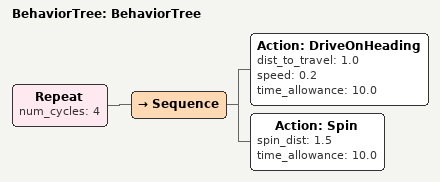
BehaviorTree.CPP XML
<?xml version="1.0"?>
<root main_tree_to_execute="BehaviorTree">
    <BehaviorTree ID="BehaviorTree">
        <Repeat num_cycles="4">
            <Sequence>
                <Action ID="DriveOnHeading" dist_to_travel="1.0" speed="0.2" time_allowance="10.0"/>
                <Action ID="Spin" spin_dist="1.5" time_allowance="10.0"/>
            </Sequence>
        </Repeat>
    </BehaviorTree>
</root>
